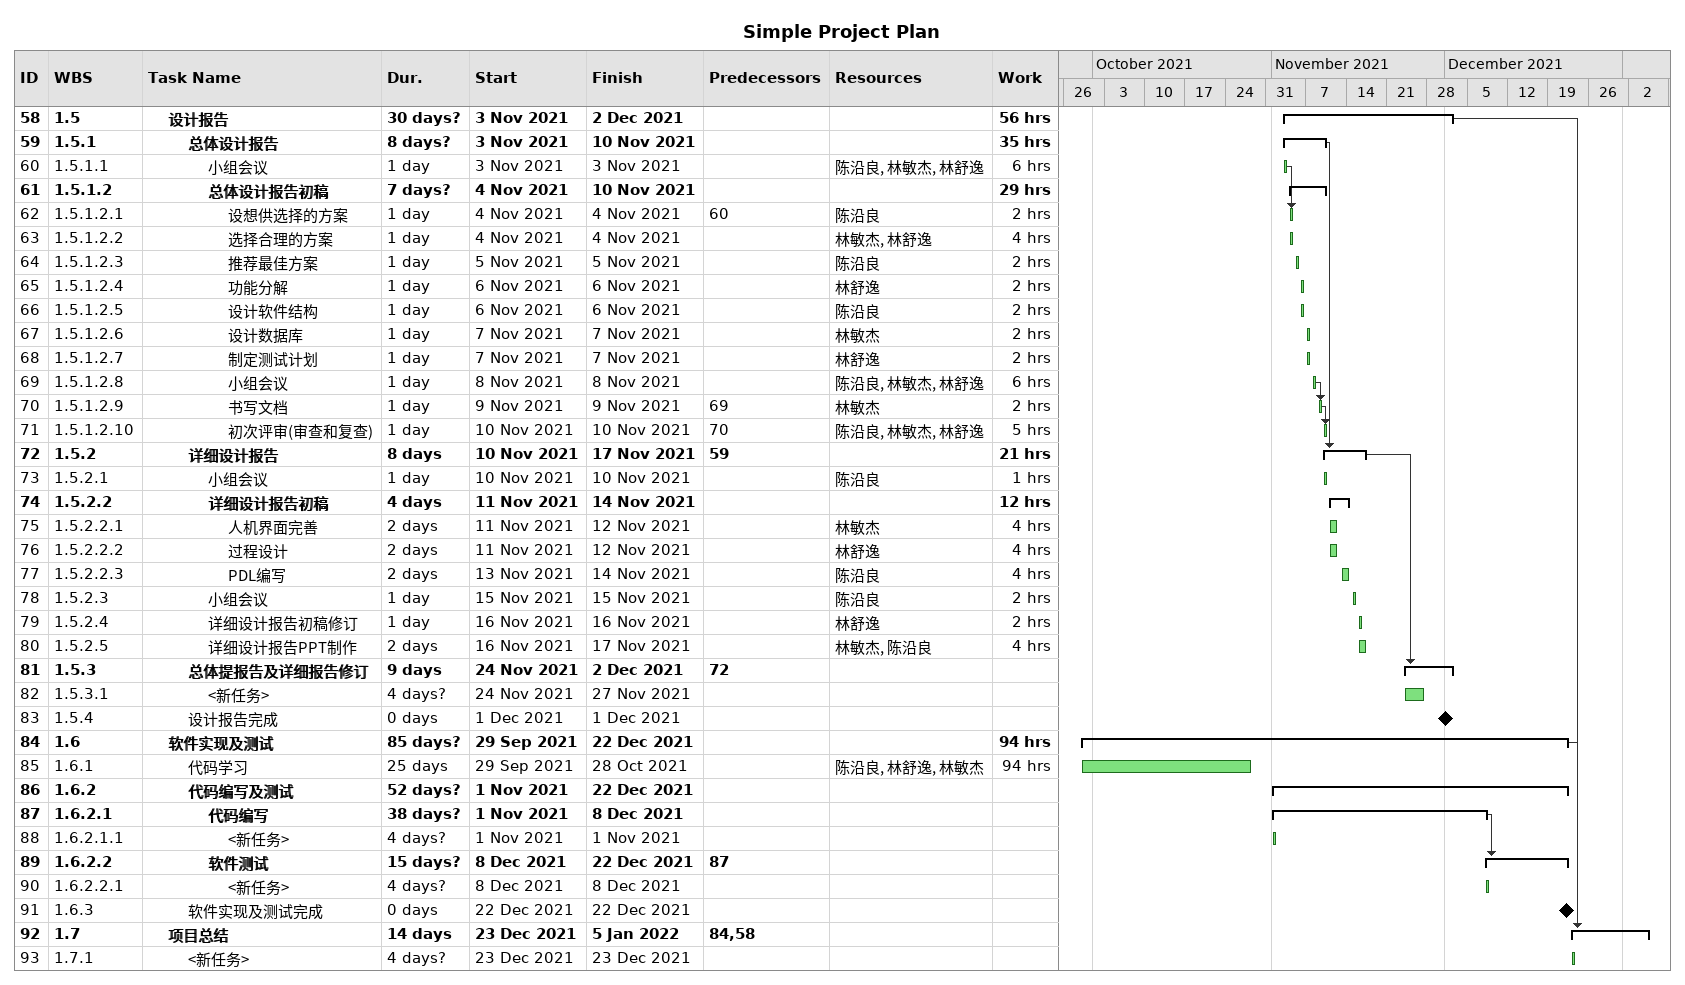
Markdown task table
Simple Project Plan

| ID | WBS | Task | Duration | Start | Finish | Predecessors | Resources | Work (h) |
|---|---|---|---|---|---|---|---|---|
| 58 | 1.5 | **设计报告** | 30d? | 2021-11-03 | 2021-12-02 |  |  | 56 |
| 59 | 1.5.1 | **总体设计报告** | 8d? | 2021-11-03 | 2021-11-10 |  |  | 35 |
| 60 | 1.5.1.1 | 小组会议 | 1d | 2021-11-03 | 2021-11-03 |  | 陈沿良, 林敏杰, 林舒逸 | 6 |
| 61 | 1.5.1.2 | **总体设计报告初稿** | 7d? | 2021-11-04 | 2021-11-10 |  |  | 29 |
| 62 | 1.5.1.2.1 | 设想供选择的方案 | 1d | 2021-11-04 | 2021-11-04 | 60 | 陈沿良 | 2 |
| 63 | 1.5.1.2.2 | 选择合理的方案 | 1d | 2021-11-04 | 2021-11-04 |  | 林敏杰, 林舒逸 | 4 |
| 64 | 1.5.1.2.3 | 推荐最佳方案 | 1d | 2021-11-05 | 2021-11-05 |  | 陈沿良 | 2 |
| 65 | 1.5.1.2.4 | 功能分解 | 1d | 2021-11-06 | 2021-11-06 |  | 林舒逸 | 2 |
| 66 | 1.5.1.2.5 | 设计软件结构 | 1d | 2021-11-06 | 2021-11-06 |  | 陈沿良 | 2 |
| 67 | 1.5.1.2.6 | 设计数据库 | 1d | 2021-11-07 | 2021-11-07 |  | 林敏杰 | 2 |
| 68 | 1.5.1.2.7 | 制定测试计划 | 1d | 2021-11-07 | 2021-11-07 |  | 林舒逸 | 2 |
| 69 | 1.5.1.2.8 | 小组会议 | 1d | 2021-11-08 | 2021-11-08 |  | 陈沿良, 林敏杰, 林舒逸 | 6 |
| 70 | 1.5.1.2.9 | 书写文档 | 1d | 2021-11-09 | 2021-11-09 | 69 | 林敏杰 | 2 |
| 71 | 1.5.1.2.10 | 初次评审(审查和复查) | 1d | 2021-11-10 | 2021-11-10 | 70 | 陈沿良, 林敏杰, 林舒逸 | 5 |
| 72 | 1.5.2 | **详细设计报告** | 8d | 2021-11-10 | 2021-11-17 | 59 |  | 21 |
| 73 | 1.5.2.1 | 小组会议 | 1d | 2021-11-10 | 2021-11-10 |  | 陈沿良 | 1 |
| 74 | 1.5.2.2 | **详细设计报告初稿** | 4d | 2021-11-11 | 2021-11-14 |  |  | 12 |
| 75 | 1.5.2.2.1 | 人机界面完善 | 2d | 2021-11-11 | 2021-11-12 |  | 林敏杰 | 4 |
| 76 | 1.5.2.2.2 | 过程设计 | 2d | 2021-11-11 | 2021-11-12 |  | 林舒逸 | 4 |
| 77 | 1.5.2.2.3 | PDL编写 | 2d | 2021-11-13 | 2021-11-14 |  | 陈沿良 | 4 |
| 78 | 1.5.2.3 | 小组会议 | 1d | 2021-11-15 | 2021-11-15 |  | 陈沿良 | 2 |
| 79 | 1.5.2.4 | 详细设计报告初稿修订 | 1d | 2021-11-16 | 2021-11-16 |  | 林舒逸 | 2 |
| 80 | 1.5.2.5 | 详细设计报告PPT制作 | 2d | 2021-11-16 | 2021-11-17 |  | 林敏杰, 陈沿良 | 4 |
| 81 | 1.5.3 | **总体提报告及详细报告修订** | 9d | 2021-11-24 | 2021-12-02 | 72 |  |  |
| 82 | 1.5.3.1 | <新任务> | 4d? | 2021-11-24 | 2021-11-27 |  |  |  |
| 83 | 1.5.4 | 设计报告完成 | 0d | 2021-12-01 | 2021-12-01 |  |  |  |
| 84 | 1.6 | **软件实现及测试** | 85d? | 2021-09-29 | 2021-12-22 |  |  | 94 |
| 85 | 1.6.1 | 代码学习 | 25d | 2021-09-29 | 2021-10-28 |  | 陈沿良, 林舒逸, 林敏杰 | 94 |
| 86 | 1.6.2 | **代码编写及测试** | 52d? | 2021-11-01 | 2021-12-22 |  |  |  |
| 87 | 1.6.2.1 | **代码编写** | 38d? | 2021-11-01 | 2021-12-08 |  |  |  |
| 88 | 1.6.2.1.1 | <新任务> | 4d? | 2021-11-01 | 2021-11-01 |  |  |  |
| 89 | 1.6.2.2 | **软件测试** | 15d? | 2021-12-08 | 2021-12-22 | 87 |  |  |
| 90 | 1.6.2.2.1 | <新任务> | 4d? | 2021-12-08 | 2021-12-08 |  |  |  |
| 91 | 1.6.3 | 软件实现及测试完成 | 0d | 2021-12-22 | 2021-12-22 |  |  |  |
| 92 | 1.7 | **项目总结** | 14d | 2021-12-23 | 2022-01-05 | 84, 58 |  |  |
| 93 | 1.7.1 | <新任务> | 4d? | 2021-12-23 | 2021-12-23 |  |  |  |
